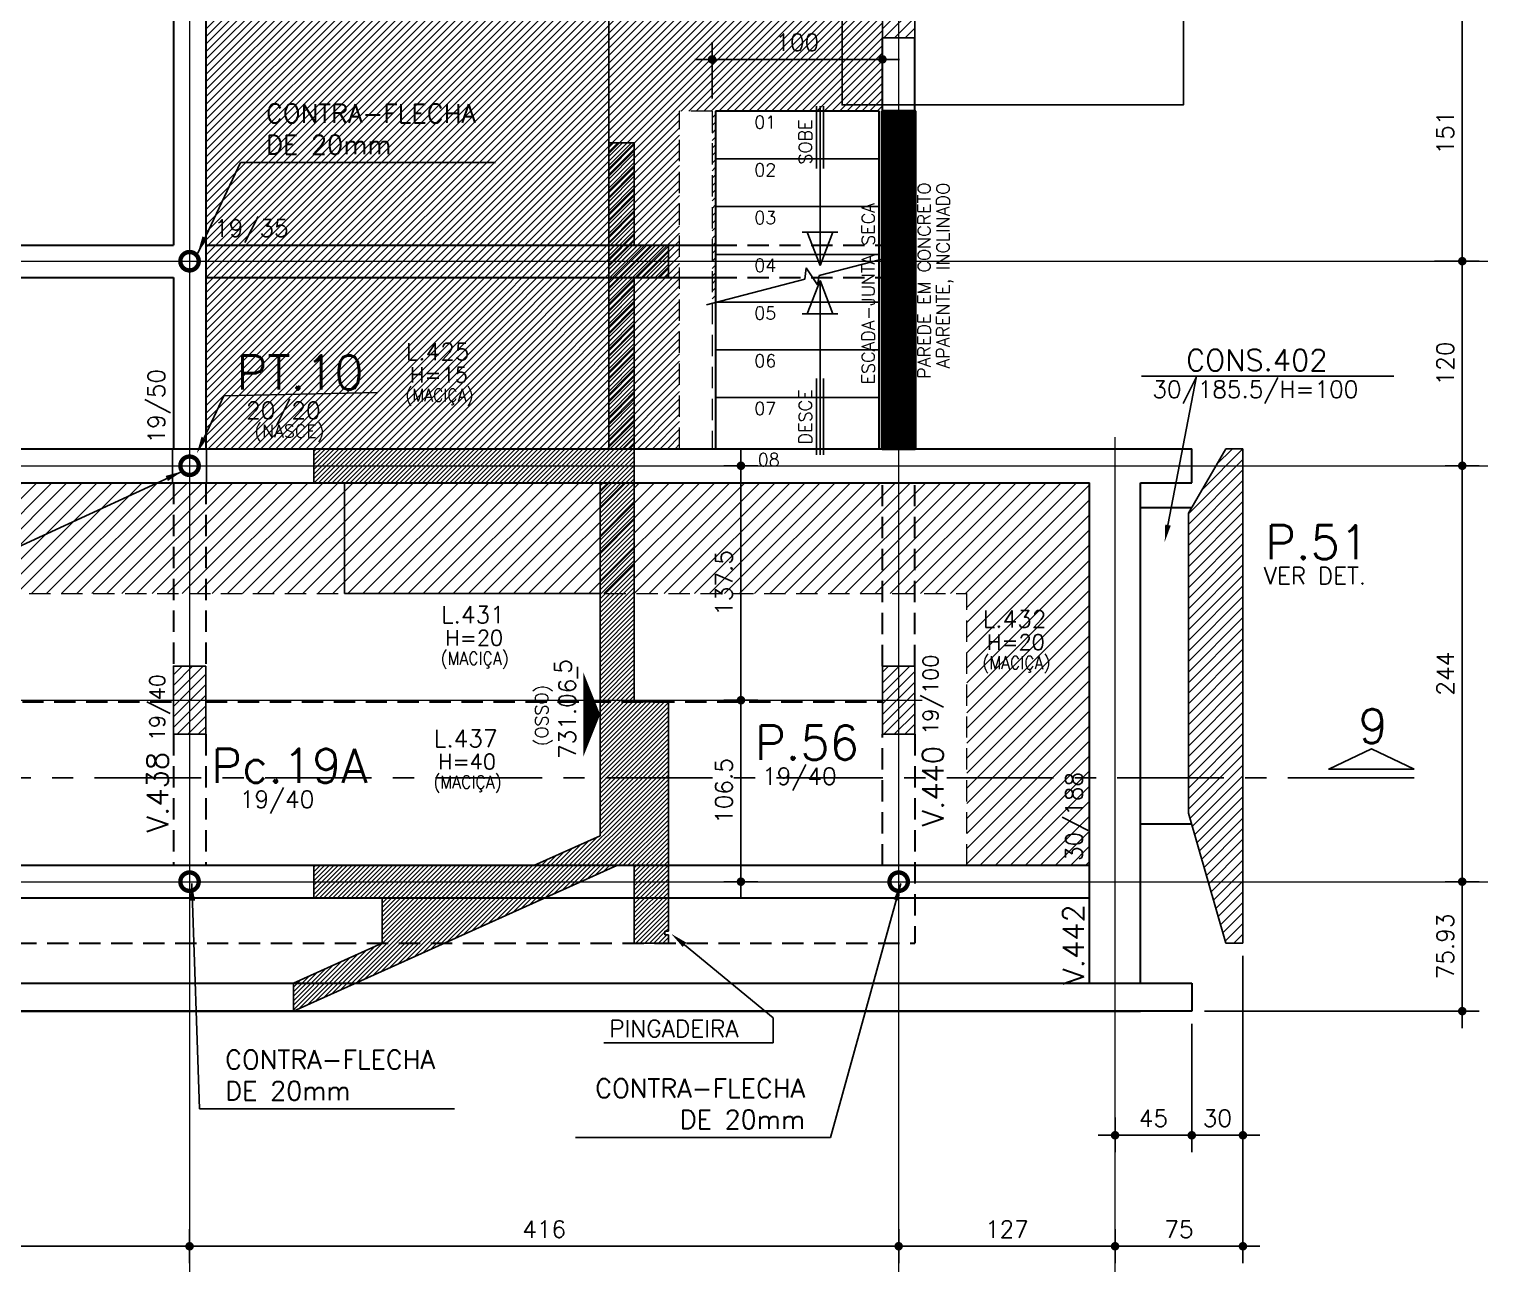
# Model space of a CAD drawing. Header units: inches. Extents: x 17515 to 34518, y -9122 to -4917.
# Drawn here: x 20501 to 21357, y -8263 to -7534 of the extents above; entities that cross this region are included whole.
import ezdxf
from ezdxf.enums import TextEntityAlignment as Align

# ---------------------------------------------------------------- set-up
doc = ezdxf.new("R2010")
doc.units = ezdxf.units.IN
doc.header["$LTSCALE"] = 50
doc.header["$MEASUREMENT"] = 0
doc.linetypes.add('CENTER', pattern=[2, 1.25, -0.25, 0.25, -0.25])
doc.linetypes.add('HIDDEN', pattern=[0.375, 0.25, -0.125])
for name, color, linetype in [('ALVENARIA', 10, 'HIDDEN'), ('CONTRA-FLECHA', 152, 'Continuous'), ('CORTE-FORMA', 1, 'Continuous'), ('COTA', 6, 'Continuous'), ('ESCADA', 8, 'Continuous'), ('FO-HACHURA_PILAR-MORRE', 252, 'Continuous'), ('FO-TEXTO-LAJES', 152, 'Continuous'), ('FO-TEXTO-VIGAS', 3, 'Continuous'), ('HACHUR LAJE', 141, 'Continuous'), ('NIVEL', 3, 'Continuous'), ('P-M', 7, 'Continuous'), ('P-N', 5, 'Continuous'), ('PAREDE', 191, 'Continuous'), ('TEXTO', 3, 'Continuous')]:
    doc.layers.add(name, color=color, linetype=linetype)
for name, color, linetype, lineweight in [('FO-Eixos', 150, 'Continuous', 5), ('FO-Textos dos pilares', 3, 'Continuous', 20), ('FO-Vigas', 2, 'Continuous', 30)]:
    doc.layers.add(name, color=color, linetype=linetype, lineweight=lineweight)
doc.styles.add('ROMANS', font='romans.shx')
doc.dimstyles.new('COTA_50', dxfattribs={"dimscale": 5, "dimtxt": 2, "dimasz": 1, "dimexe": 2, "dimexo": 1.5, "dimgap": 1, "dimtad": 1, "dimzin": 12, "dimdsep": 46, "dimtxsty": 'ROMANS', "dimblk1": 'COTA', "dimblk2": 'COTA', "dimsah": 1, "dimcen": -4, "dimdle": 1.5, "dimclrd": 6, "dimclre": 6, "dimclrt": 3, "dimadec": 0, "dimazin": 0, "dimtfac": 1, "dimtofl": 0, "dimtmove": 0, "dimatfit": 3, "dimldrblk": 'COTA', "dimfxl": 1, "dimtolj": 1, "dimtzin": 12, "dimarcsym": 0})
doc.dimstyles.new('NOTA', dxfattribs={"dimscale": 5, "dimtxt": 2, "dimasz": 2, "dimexe": 1.5, "dimexo": 2, "dimgap": 1, "dimtad": 1, "dimdec": 1, "dimzin": 12, "dimdsep": 46, "dimtxsty": 'ROMANS', "dimcen": 0.09, "dimclrd": 8, "dimclre": 8, "dimclrt": 3, "dimadec": 0, "dimazin": 0, "dimtfac": 1, "dimtdec": 1, "dimtofl": 0, "dimtmove": 0, "dimatfit": 3, "dimfxl": 1, "dimtolj": 1, "dimtzin": 12, "dimarcsym": 0})

# ---------------------------------------------------------------- blocks, each defined once
blk = doc.blocks.new('COTA')
at = {"layer": 'COTA'}
for p, q in [((0, -2), (0, 2)), ((2, 0), (-2, 0))]:
    blk.add_line(p, q, dxfattribs=at)
at = {"layer": 'COTA', "const_width": 0.5}
blk.add_lwpolyline([(-0.25, 0, 1), (0.25, 0, 1)], format="xyb", close=True, dxfattribs=at)
blk = doc.blocks.new('*D64')
at = {"layer": 'COTA', "color": 6, "lineweight": -2, "transparency": 16777216}
for p, q in [((20305.93, -8240.02), (20305.93, -8257.52)), ((20595.4, -8240.36), (20595.4, -8257.52)), ((20310.93, -8247.52), (20590.4, -8247.52))]:
    blk.add_line(p, q, dxfattribs=at)
at = {"layer": 'Defpoints', "color": 0, "transparency": 16777216}
for p in [(20305.93, -8232.52), (20595.4, -8232.86), (20595.4, -8247.52)]:
    blk.add_point(p, dxfattribs=at)
at = {"layer": 'COTA', "color": 6, "lineweight": -2, "transparency": 16777216, "xscale": 5, "yscale": 5, "zscale": 5, "rotation": 180}
blk.add_blockref('COTA', (20305.93, -8247.52), dxfattribs=at)
at = {"layer": 'COTA', "color": 6, "lineweight": -2, "transparency": 16777216, "xscale": 5, "yscale": 5, "zscale": 5}
blk.add_blockref('COTA', (20595.4, -8247.52), dxfattribs=at)
at = {"layer": 'COTA', "color": 3, "transparency": 16777216, "insert": (20450.67, -8237.52), "char_height": 10, "attachment_point": 5, "style": 'ROMANS'}
blk.add_mtext('\\A1;289', dxfattribs=at)
blk = doc.blocks.new('*D65')
at = {"layer": 'COTA', "color": 6, "lineweight": -2, "transparency": 16777216}
for p, q in [((20595.4, -8242.56), (20595.4, -8257.52)), ((20600.4, -8247.52), (21006.43, -8247.52)), ((21011.43, -8242.56), (21011.43, -8257.52))]:
    blk.add_line(p, q, dxfattribs=at)
at = {"layer": 'Defpoints', "color": 0, "transparency": 16777216}
for p in [(20595.4, -8235.06), (21011.43, -8235.06), (21011.43, -8247.52)]:
    blk.add_point(p, dxfattribs=at)
at = {"layer": 'COTA', "color": 6, "lineweight": -2, "transparency": 16777216, "xscale": 5, "yscale": 5, "zscale": 5, "rotation": 180}
blk.add_blockref('COTA', (20595.4, -8247.52), dxfattribs=at)
at = {"layer": 'COTA', "color": 6, "lineweight": -2, "transparency": 16777216, "xscale": 5, "yscale": 5, "zscale": 5}
blk.add_blockref('COTA', (21011.43, -8247.52), dxfattribs=at)
at = {"layer": 'COTA', "color": 3, "transparency": 16777216, "insert": (20803.42, -8237.52), "char_height": 10, "attachment_point": 5, "style": 'ROMANS'}
blk.add_mtext('\\A1;416', dxfattribs=at)
blk = doc.blocks.new('*D66')
at = {"layer": 'COTA', "color": 6, "lineweight": -2, "transparency": 16777216}
for p, q in [((21213.4, -8077.15), (21213.4, -8257.52)), ((21138.4, -8242.89), (21138.4, -8257.52)), ((21143.4, -8247.52), (21208.4, -8247.52))]:
    blk.add_line(p, q, dxfattribs=at)
at = {"layer": 'Defpoints', "color": 0, "transparency": 16777216}
for p in [(21213.4, -8069.65), (21138.4, -8235.39), (21213.4, -8247.52)]:
    blk.add_point(p, dxfattribs=at)
at = {"layer": 'COTA', "color": 6, "lineweight": -2, "transparency": 16777216, "xscale": 5, "yscale": 5, "zscale": 5, "rotation": 180}
blk.add_blockref('COTA', (21138.4, -8247.52), dxfattribs=at)
at = {"layer": 'COTA', "color": 6, "lineweight": -2, "transparency": 16777216, "xscale": 5, "yscale": 5, "zscale": 5}
blk.add_blockref('COTA', (21213.4, -8247.52), dxfattribs=at)
at = {"layer": 'COTA', "color": 3, "transparency": 16777216, "insert": (21175.9, -8237.52), "char_height": 10, "attachment_point": 5, "style": 'ROMANS'}
blk.add_mtext('\\A1;75', dxfattribs=at)
blk = doc.blocks.new('*D67')
at = {"layer": 'COTA', "color": 6, "lineweight": -2, "transparency": 16777216}
for p, q in [((21183.4, -8117.08), (21183.4, -8192.41)), ((21138.4, -8171.95), (21138.4, -8192.41)), ((21143.4, -8182.41), (21178.4, -8182.41))]:
    blk.add_line(p, q, dxfattribs=at)
at = {"layer": 'Defpoints', "color": 0, "transparency": 16777216}
for p in [(21183.4, -8109.58), (21138.4, -8164.45), (21183.4, -8182.41)]:
    blk.add_point(p, dxfattribs=at)
at = {"layer": 'COTA', "color": 6, "lineweight": -2, "transparency": 16777216, "xscale": 5, "yscale": 5, "zscale": 5, "rotation": 180}
blk.add_blockref('COTA', (21138.4, -8182.41), dxfattribs=at)
at = {"layer": 'COTA', "color": 6, "lineweight": -2, "transparency": 16777216, "xscale": 5, "yscale": 5, "zscale": 5}
blk.add_blockref('COTA', (21183.4, -8182.41), dxfattribs=at)
at = {"layer": 'COTA', "color": 3, "transparency": 16777216, "insert": (21160.9, -8172.41), "char_height": 10, "attachment_point": 5, "style": 'ROMANS'}
blk.add_mtext('\\A1;45', dxfattribs=at)
blk = doc.blocks.new('*D68')
at = {"layer": 'COTA', "color": 6, "lineweight": -2, "transparency": 16777216}
for p, q in [((21183.4, -8176.44), (21183.4, -8192.41)), ((21213.4, -8176.44), (21213.4, -8192.41)), ((21188.4, -8182.41), (21208.4, -8182.41))]:
    blk.add_line(p, q, dxfattribs=at)
at = {"layer": 'Defpoints', "color": 0, "transparency": 16777216}
for p in [(21183.4, -8168.94), (21213.4, -8168.94), (21213.4, -8182.41)]:
    blk.add_point(p, dxfattribs=at)
at = {"layer": 'COTA', "color": 6, "lineweight": -2, "transparency": 16777216, "xscale": 5, "yscale": 5, "zscale": 5, "rotation": 180}
blk.add_blockref('COTA', (21183.4, -8182.41), dxfattribs=at)
at = {"layer": 'COTA', "color": 6, "lineweight": -2, "transparency": 16777216, "xscale": 5, "yscale": 5, "zscale": 5}
blk.add_blockref('COTA', (21213.4, -8182.41), dxfattribs=at)
at = {"layer": 'COTA', "color": 3, "transparency": 16777216, "insert": (21198.4, -8172.41), "char_height": 10, "attachment_point": 5, "style": 'ROMANS'}
blk.add_mtext('\\A1;30', dxfattribs=at)
blk = doc.blocks.new('*D105')
at = {"layer": 'COTA', "color": 6, "lineweight": -2, "transparency": 16777216}
for p, q in [((21342.08, -7794.65), (21342.08, -8028.65)), ((21344.42, -7789.65), (21352.08, -7789.65)), ((21344.42, -8033.65), (21352.08, -8033.65))]:
    blk.add_line(p, q, dxfattribs=at)
at = {"layer": 'Defpoints', "color": 0, "transparency": 16777216}
for p in [(21336.92, -7789.65), (21336.92, -8033.65), (21342.08, -8033.65)]:
    blk.add_point(p, dxfattribs=at)
at = {"layer": 'COTA', "color": 6, "lineweight": -2, "transparency": 16777216, "xscale": 5, "yscale": 5, "zscale": 5}
for p, rotation in [((21342.08, -7789.65), 90), ((21342.08, -8033.65), 270)]:
    blk.add_blockref('COTA', p, dxfattribs=dict(at, rotation=rotation))
at = {"layer": 'COTA', "color": 3, "transparency": 16777216, "insert": (21332.08, -7911.65), "char_height": 10, "attachment_point": 5, "rotation": 90, "style": 'ROMANS'}
blk.add_mtext('\\A1;244', dxfattribs=at)
blk = doc.blocks.new('*D106')
at = {"layer": 'COTA', "color": 6, "lineweight": -2, "transparency": 16777216}
for p, q in [((21336.77, -8033.65), (21352.08, -8033.65)), ((21342.08, -8038.65), (21342.08, -8104.58)), ((21190.9, -8109.58), (21352.08, -8109.58))]:
    blk.add_line(p, q, dxfattribs=at)
at = {"layer": 'Defpoints', "color": 0, "transparency": 16777216}
for p in [(21329.27, -8033.65), (21183.4, -8109.58), (21342.08, -8109.58)]:
    blk.add_point(p, dxfattribs=at)
at = {"layer": 'COTA', "color": 6, "lineweight": -2, "transparency": 16777216, "xscale": 5, "yscale": 5, "zscale": 5}
for p, rotation in [((21342.08, -8033.65), 90), ((21342.08, -8109.58), 270)]:
    blk.add_blockref('COTA', p, dxfattribs=dict(at, rotation=rotation))
at = {"layer": 'COTA', "color": 3, "transparency": 16777216, "insert": (21332.08, -8071.62), "char_height": 10, "attachment_point": 5, "rotation": 90, "style": 'ROMANS'}
blk.add_mtext('\\A1;75.93', dxfattribs=at)
blk = doc.blocks.new('*D107')
at = {"layer": 'COTA', "color": 6, "lineweight": -2, "transparency": 16777216}
for p, q in [((21339.58, -7669.65), (21352.08, -7669.65)), ((21342.08, -7784.65), (21342.08, -7674.65)), ((21336.13, -7789.65), (21352.08, -7789.65))]:
    blk.add_line(p, q, dxfattribs=at)
at = {"layer": 'Defpoints', "color": 0, "transparency": 16777216}
for p in [(21332.08, -7669.65), (21342.08, -7669.65), (21328.63, -7789.65)]:
    blk.add_point(p, dxfattribs=at)
at = {"layer": 'COTA', "color": 6, "lineweight": -2, "transparency": 16777216, "xscale": 5, "yscale": 5, "zscale": 5}
for p, rotation in [((21342.08, -7669.65), 90), ((21342.08, -7789.65), 270)]:
    blk.add_blockref('COTA', p, dxfattribs=dict(at, rotation=rotation))
at = {"layer": 'COTA', "color": 3, "transparency": 16777216, "insert": (21332.08, -7729.65), "char_height": 10, "attachment_point": 5, "rotation": 90, "style": 'ROMANS'}
blk.add_mtext('\\A1;120', dxfattribs=at)
blk = doc.blocks.new('*D108')
at = {"layer": 'COTA', "color": 6, "lineweight": -2, "transparency": 16777216}
for p, q in [((21325.71, -7518.69), (21352.08, -7518.69)), ((21342.08, -7664.65), (21342.08, -7523.69)), ((21325.71, -7669.65), (21352.08, -7669.65))]:
    blk.add_line(p, q, dxfattribs=at)
at = {"layer": 'Defpoints', "color": 0, "transparency": 16777216}
for p in [(21318.21, -7518.69), (21342.08, -7518.69), (21318.21, -7669.65)]:
    blk.add_point(p, dxfattribs=at)
at = {"layer": 'COTA', "color": 6, "lineweight": -2, "transparency": 16777216, "xscale": 5, "yscale": 5, "zscale": 5}
for p, rotation in [((21342.08, -7518.69), 90), ((21342.08, -7669.65), 270)]:
    blk.add_blockref('COTA', p, dxfattribs=dict(at, rotation=rotation))
at = {"layer": 'COTA', "color": 3, "transparency": 16777216, "insert": (21332.08, -7594.17), "char_height": 10, "attachment_point": 5, "rotation": 90, "style": 'ROMANS'}
blk.add_mtext('\\A1;151', dxfattribs=at)
blk = doc.blocks.new('*D127')
at = {"layer": 'COTA', "color": 6, "lineweight": -2, "transparency": 16777216}
for p, q in [((20918.9, -7932.19), (20918.9, -8028.65)), ((20923.84, -7927.19), (20928.9, -7927.19)), ((20923.84, -8033.65), (20928.9, -8033.65))]:
    blk.add_line(p, q, dxfattribs=at)
at = {"layer": 'Defpoints', "color": 0, "transparency": 16777216}
for p in [(20916.34, -7927.19), (20916.34, -8033.65), (20918.9, -8033.65)]:
    blk.add_point(p, dxfattribs=at)
at = {"layer": 'COTA', "color": 6, "lineweight": -2, "transparency": 16777216, "xscale": 5, "yscale": 5, "zscale": 5}
for p, rotation in [((20918.9, -7927.19), 90), ((20918.9, -8033.65), 270)]:
    blk.add_blockref('COTA', p, dxfattribs=dict(at, rotation=rotation))
at = {"layer": 'COTA', "color": 3, "transparency": 16777216, "insert": (20908.9, -7980.42), "char_height": 10, "attachment_point": 5, "rotation": 90, "style": 'ROMANS'}
blk.add_mtext('\\A1;106.5', dxfattribs=at)
blk = doc.blocks.new('*D128')
at = {"layer": 'COTA', "color": 6, "lineweight": -2, "transparency": 16777216}
for p, q in [((20918.42, -7789.65), (20908.9, -7789.65)), ((20918.9, -7922.19), (20918.9, -7794.65)), ((20918.42, -7927.19), (20908.9, -7927.19))]:
    blk.add_line(p, q, dxfattribs=at)
at = {"layer": 'Defpoints', "color": 0, "transparency": 16777216}
for p in [(20918.9, -7789.65), (20925.92, -7789.65), (20925.92, -7927.19)]:
    blk.add_point(p, dxfattribs=at)
at = {"layer": 'COTA', "color": 6, "lineweight": -2, "transparency": 16777216, "xscale": 5, "yscale": 5, "zscale": 5}
for p, rotation in [((20918.9, -7789.65), 90), ((20918.9, -7927.19), 270)]:
    blk.add_blockref('COTA', p, dxfattribs=dict(at, rotation=rotation))
at = {"layer": 'COTA', "color": 3, "transparency": 16777216, "insert": (20908.9, -7858.42), "char_height": 10, "attachment_point": 5, "rotation": 90, "style": 'ROMANS'}
blk.add_mtext('\\A1;137.5', dxfattribs=at)
blk = doc.blocks.new('*D232')
at = {"layer": 'COTA', "color": 6, "lineweight": -2, "transparency": 16777216}
for p, q in [((21011.43, -8237.95), (21011.43, -8257.52)), ((21138.4, -8237.95), (21138.4, -8257.52)), ((21016.43, -8247.52), (21133.4, -8247.52))]:
    blk.add_line(p, q, dxfattribs=at)
at = {"layer": 'Defpoints', "color": 0, "transparency": 16777216}
for p in [(21011.43, -8230.45), (21138.4, -8230.45), (21138.4, -8247.52)]:
    blk.add_point(p, dxfattribs=at)
at = {"layer": 'COTA', "color": 6, "lineweight": -2, "transparency": 16777216, "xscale": 5, "yscale": 5, "zscale": 5, "rotation": 180}
blk.add_blockref('COTA', (21011.43, -8247.52), dxfattribs=at)
at = {"layer": 'COTA', "color": 6, "lineweight": -2, "transparency": 16777216, "xscale": 5, "yscale": 5, "zscale": 5}
blk.add_blockref('COTA', (21138.4, -8247.52), dxfattribs=at)
at = {"layer": 'COTA', "color": 3, "transparency": 16777216, "insert": (21074.92, -8237.52), "char_height": 10, "attachment_point": 5, "style": 'ROMANS'}
blk.add_mtext('\\A1;127', dxfattribs=at)
blk = doc.blocks.new('*D249')
at = {"layer": 'COTA', "color": 6, "lineweight": -2, "transparency": 16777216}
for p, q in [((20901.93, -7574.15), (20901.93, -7541.24)), ((21001.93, -7552.26), (21001.93, -7541.24)), ((20996.93, -7551.24), (20906.93, -7551.24))]:
    blk.add_line(p, q, dxfattribs=at)
at = {"layer": 'Defpoints', "color": 0, "transparency": 16777216}
for p in [(20901.93, -7551.24), (21001.93, -7559.76), (20901.93, -7581.65)]:
    blk.add_point(p, dxfattribs=at)
at = {"layer": 'COTA', "color": 6, "lineweight": -2, "transparency": 16777216, "xscale": 5, "yscale": 5, "zscale": 5, "rotation": 180}
blk.add_blockref('COTA', (20901.93, -7551.24), dxfattribs=at)
at = {"layer": 'COTA', "color": 6, "lineweight": -2, "transparency": 16777216, "xscale": 5, "yscale": 5, "zscale": 5}
blk.add_blockref('COTA', (21001.93, -7551.24), dxfattribs=at)
at = {"layer": 'COTA', "color": 3, "transparency": 16777216, "insert": (20951.93, -7541.24), "char_height": 10, "attachment_point": 5, "style": 'ROMANS'}
blk.add_mtext('\\A1;100', dxfattribs=at)

msp = doc.modelspace()

# ---------------------------------------------------------------- hatches: boundary and pattern name
at = {"layer": 'CORTE-FORMA'}
h = msp.add_hatch(dxfattribs=at)
h.set_pattern_fill('ANSI31', color=70, scale=15)
h.paths.add_polyline_path([(20876.33, -7679.15), (20876.33, -7660.15), (20856.33, -7660.15), (20856.33, -7600.15), (20841.33, -7600.15), (20841.33, -7779.65), (20668.33, -7779.65), (20668.33, -7799.65), (20836.33, -7799.65), (20836.33, -8006.65), (20797.441, -8024.15), (20668.33, -8024.15), (20668.33, -8043.15), (20708.33, -8043.15), (20708.33, -8069.733), (20656.33, -8093.133), (20656.33, -8109.582), (20846.178, -8024.15), (20856.33, -8024.15), (20856.33, -8069.651), (20876.33, -8069.651), (20876.33, -8064.733), (20874.33, -8064.733), (20874.33, -8062.733), (20876.33, -8062.733), (20876.33, -7928.15), (20856.33, -7928.15), (20856.33, -7679.15)])
h = msp.add_hatch(dxfattribs=at)
h.set_pattern_fill('ANSI31', color=40, scale=50)
h.set_pattern_definition([(45, (0, 1640.526), (-4.4194174, 4.4194174), [])])
h.paths.add_polyline_path([(21123.399, -7799.65), (18551.433, -7799.65), (18551.433, -7864.65), (21051.349, -7864.65), (21051.349, -8024.15), (21123.399, -8024.15)])
at = {"layer": 'FO-HACHURA_PILAR-MORRE'}
h = msp.add_hatch(dxfattribs=at)
h.set_pattern_fill('ANSI31', color=256, scale=35)
h.paths.add_polyline_path([(21020.933, -7498.685), (21011.433, -7498.685), (21001.933, -7498.685), (21001.933, -7518.685), (21001.933, -7538.685), (21011.433, -7538.685), (21020.933, -7538.685), (21020.933, -7518.685)])
h = msp.add_hatch(dxfattribs=at)
h.set_pattern_fill('ANSI31', color=256, scale=35)
h.paths.add_polyline_path([(21213.399, -8069.65), (21203.399, -8069.65), (21181.399, -7993.465), (21181.399, -7817.54), (21203.399, -7779.65), (21213.399, -7779.65)])
h = msp.add_hatch(dxfattribs=at)
h.set_pattern_fill('ANSI31', color=256, scale=35)
h.paths.add_polyline_path([(20604.899, -7907.187), (20595.399, -7907.187), (20585.899, -7907.187), (20585.899, -7927.187), (20585.899, -7947.187), (20595.399, -7947.187), (20604.899, -7947.187), (20604.899, -7927.187)])
h = msp.add_hatch(dxfattribs=at)
h.set_pattern_fill('ANSI31', color=256, scale=35)
h.paths.add_polyline_path([(21020.933, -7907.187), (21011.433, -7907.187), (21001.933, -7907.187), (21001.933, -7927.187), (21001.933, -7947.187), (21011.433, -7947.187), (21020.933, -7947.187), (21020.933, -7927.187)])
at = {"layer": 'HACHUR LAJE'}
h = msp.add_hatch(dxfattribs=at)
h.set_pattern_fill('ANSI31', color=21, scale=25)
h.paths.add_polyline_path([(21001.933, -7336.65), (20997.933, -7336.65), (20997.933, -7336.65), (20967.933, -7336.65), (20604.899, -7336.65), (20604.899, -7779.65), (20882.932, -7779.65), (20882.932, -7581.65), (20901.932, -7581.65), (20901.932, -7694.399), (20903.932, -7693.878), (20903.932, -7581.65), (21001.933, -7581.65)])
at = {"layer": 'PAREDE', "linetype": 'Continuous', "lineweight": 50}
h = msp.add_hatch(dxfattribs=at)
h.set_pattern_fill('ANSI31', color=256, scale=15)
h.paths.add_polyline_path([(21001.933, -7581.65), (21020.933, -7581.65), (21020.933, -7779.65), (21001.933, -7779.65)])

# ---------------------------------------------------------------- linework, layer by layer
msp.add_lwpolyline([(20978.281, -7424.18), (21178.455, -7424.18), (21178.455, -7577.941), (20978.281, -7577.941)], close=True)
at = {"layer": 'ALVENARIA', "lineweight": 5}
for p, q in [((20882.932, -7779.65), (20882.932, -7581.65)), ((20901.932, -7581.65), (20882.932, -7581.65)), ((20901.932, -7581.65), (20901.932, -7779.65)), ((18551.349, -7864.65), (21051.349, -7864.65)), ((21051.349, -8024.15), (21051.349, -7864.65))]:
    msp.add_line(p, q, dxfattribs=at)
at = {"layer": 'CONTRA-FLECHA', "linetype": 'Continuous', "const_width": 2.56}
for points in [[(20591.58, -7673.469, 1), (20599.217, -7665.832, 1)], [(20591.58, -7793.469, 1), (20599.217, -7785.832, 1)], [(20591.58, -8037.469, 1), (20599.217, -8029.832, 1)], [(21007.614, -8037.469, 1), (21015.251, -8029.832, 1)]]:
    msp.add_lwpolyline(points, format="xyb", close=True, dxfattribs=at)
at = {"layer": 'CORTE-FORMA', "color": 8}
msp.add_line((20841.33, -7396.65), (20841.33, -7600.15), dxfattribs=at)
at = {"layer": 'CORTE-FORMA', "color": 70}
msp.add_line((20841.33, -7600.15), (20856.33, -7600.15), dxfattribs=at)
at = {"layer": 'CORTE-FORMA'}
for p, q in [((20841.33, -7600.15), (20841.33, -7779.65)), ((20856.33, -7600.15), (20856.33, -7660.15)), ((20856.33, -7660.15), (20876.33, -7660.15)), ((20876.33, -7660.15), (20876.33, -7679.15)), ((20876.33, -7679.15), (20856.33, -7679.15)), ((20856.33, -7679.15), (20856.33, -7779.65)), ((20668.33, -7779.65), (20668.33, -7799.65)), ((20668.33, -7779.65), (20841.33, -7779.65)), ((20856.33, -7779.65), (20856.33, -7928.15)), ((20668.33, -7799.65), (20836.33, -7799.65)), ((20836.33, -7799.65), (20836.33, -8006.65)), ((20856.33, -7928.15), (20876.33, -7928.15)), ((20856.33, -7928.15), (20876.33, -7928.15)), ((20876.33, -7928.15), (20876.33, -8062.733)), ((20797.441, -8024.15), (20836.33, -8006.65)), ((20656.33, -8109.582), (20846.178, -8024.15)), ((20668.33, -8043.15), (20668.33, -8024.15)), ((20668.33, -8024.15), (20797.441, -8024.15)), ((20846.178, -8024.15), (20856.33, -8024.15)), ((20856.33, -8024.15), (20856.33, -8069.651)), ((20708.33, -8043.15), (20668.33, -8043.15)), ((20708.33, -8043.15), (20708.33, -8069.733)), ((20656.33, -8093.133), (20708.33, -8069.733)), ((20856.33, -8069.651), (20876.33, -8069.651)), ((20876.33, -8062.733), (20874.33, -8062.733)), ((20874.33, -8062.733), (20874.33, -8064.733)), ((20876.33, -8064.733), (20874.33, -8064.733)), ((20876.33, -8064.733), (20876.33, -8069.651)), ((20656.33, -8093.133), (20656.33, -8109.582))]:
    msp.add_line(p, q, dxfattribs=at)
at = {"layer": 'CORTE-FORMA', "color": 4}
for p, q in [((20686.33, -7799.65), (20686.33, -7864.65)), ((20686.33, -7864.65), (20836.33, -7864.65))]:
    msp.add_line(p, q, dxfattribs=at)
at = {"layer": 'COTA', "color": 8}
for p, q in [((21301.859, -7737.15), (21153.982, -7737.15)), ((21169.433, -7824.439), (21186.232, -7737.15)), ((20603.919, -7773.345), (20615.53, -7748.538)), ((20615.53, -7748.538), (20705.81, -7746.706))]:
    msp.add_line(p, q, dxfattribs=at)
for points in [[(20602.409, -7772.638), (20599.68, -7782.402), (20605.428, -7774.051)], [(21171.069, -7824.754), (21167.543, -7834.259), (21167.796, -7824.124)]]:
    msp.add_solid(points, dxfattribs=at)
at = {"layer": 'ESCADA'}
for p, q in [((20999.933, -7609.65), (20903.932, -7609.65)), ((20999.933, -7637.65), (20903.932, -7637.65)), ((20999.933, -7665.65), (20903.932, -7665.65)), ((20964.756, -7678.034), (21005.422, -7667.441)), ((20956.383, -7680.215), (20957.176, -7673.441)), ((20957.176, -7673.441), (20963.81, -7683.449)), ((20898.665, -7695.25), (20956.383, -7680.215)), ((20963.81, -7683.449), (20964.756, -7678.034)), ((20999.933, -7693.65), (20903.932, -7693.65)), ((20999.933, -7721.65), (20903.932, -7721.65)), ((20999.933, -7749.65), (20903.932, -7749.65))]:
    msp.add_line(p, q, dxfattribs=at)
at = {"layer": 'FO-Eixos'}
for p, q in [((20595.399, -7239.023), (20595.399, -8262.516)), ((21011.433, -8262.516), (21011.433, -7239.023)), ((20051.992, -7669.65), (21357.083, -7669.65)), ((21138.399, -8262.516), (21138.399, -7772.796)), ((18061.565, -7789.65), (21357.083, -7789.65)), ((19143.955, -7927.187), (21025.159, -7927.187)), ((18061.565, -8033.65), (21357.083, -8033.65))]:
    msp.add_line(p, q, dxfattribs=at)
at = {"layer": 'FO-Vigas'}
for p, q in [((20604.899, -7317.65), (20604.899, -7779.65)), ((20585.899, -7336.65), (20585.899, -7660.15)), ((21001.933, -7779.65), (21001.933, -7538.685)), ((21020.933, -7779.65), (21020.933, -7538.685)), ((20999.933, -7581.65), (20903.932, -7581.65)), ((20903.932, -7581.65), (20903.932, -7779.65)), ((20999.933, -7779.65), (20999.933, -7581.65)), ((20234.833, -7660.15), (20585.899, -7660.15)), ((20604.899, -7660.15), (20903.932, -7660.15)), ((20234.833, -7679.15), (20585.899, -7679.15)), ((20585.899, -7679.15), (20585.899, -7779.65)), ((20604.899, -7679.15), (20903.932, -7679.15)), ((19021.932, -7779.65), (21183.399, -7779.65)), ((21183.399, -7799.65), (21183.399, -7779.65)), ((18302.075, -7799.65), (21123.399, -7799.65)), ((21123.399, -8093.133), (21123.399, -7799.65)), ((21153.399, -8093.133), (21153.399, -7799.65)), ((21153.399, -7799.65), (21183.399, -7799.65)), ((21153.399, -7814.095), (21183.399, -7814.095)), ((21153.399, -7999.65), (21183.383, -7999.65)), ((21123.399, -8024.15), (18302.075, -8024.15)), ((18302.075, -8043.15), (21123.399, -8043.15)), ((18242.075, -8093.133), (21183.399, -8093.133)), ((21183.399, -8093.133), (21183.399, -8109.582)), ((18242.075, -8109.582), (21153.399, -8109.582)), ((21183.399, -8109.582), (18272.814, -8109.582))]:
    msp.add_line(p, q, dxfattribs=at)
at = {"layer": 'FO-Vigas', "linetype": 'HIDDEN'}
for p, q in [((20903.932, -7660.15), (21001.933, -7660.15)), ((20903.932, -7679.15), (21001.933, -7679.15)), ((20585.899, -7799.65), (20585.899, -7907.187)), ((20604.899, -7799.65), (20604.899, -7907.187)), ((21001.933, -7907.187), (21001.933, -7799.65)), ((21020.933, -7907.187), (21020.933, -7799.65)), ((20234.799, -7928.15), (20585.989, -7928.15)), ((20604.989, -7928.15), (21001.899, -7928.15)), ((20585.899, -7947.187), (20585.899, -8024.15)), ((20604.899, -7947.187), (20604.899, -8024.15)), ((21001.933, -8024.15), (21001.933, -7947.187)), ((21020.933, -7947.15), (21020.933, -8069.651)), ((18861.899, -8069.651), (21020.933, -8069.651))]:
    msp.add_line(p, q, dxfattribs=at)
at = {"layer": 'NIVEL', "color": 1}
msp.add_lwpolyline([(20836.33, -7935.576, 0, 50, 0), (20826.33, -7935.576, 50, 50, 0)], format="xyseb", dxfattribs=at)
at = {"layer": 'P-M'}
for p, q in [((21181.399, -7817.54), (21203.399, -7779.65)), ((21203.399, -7779.65), (21213.399, -7779.65)), ((21213.399, -7779.65), (21213.399, -8069.65)), ((21181.399, -7993.465), (21181.399, -7817.54)), ((21203.399, -8069.65), (21181.399, -7993.465)), ((21213.399, -8069.65), (21203.399, -8069.65))]:
    msp.add_line(p, q, dxfattribs=at)
for points in [[(21020.933, -7498.685), (21011.433, -7498.685), (21001.933, -7498.685), (21001.933, -7518.685), (21001.933, -7538.685), (21011.433, -7538.685), (21020.933, -7538.685), (21020.933, -7518.685), (21020.933, -7498.685)], [(20604.899, -7907.187), (20595.399, -7907.187), (20585.899, -7907.187), (20585.899, -7927.187), (20585.899, -7947.187), (20595.399, -7947.187), (20604.899, -7947.187), (20604.899, -7927.187), (20604.899, -7907.187)], [(21020.933, -7907.187), (21011.433, -7907.187), (21001.933, -7907.187), (21001.933, -7927.187), (21001.933, -7947.187), (21011.433, -7947.187), (21020.933, -7947.187), (21020.933, -7927.187), (21020.933, -7907.187)]]:
    msp.add_lwpolyline(points, close=True, dxfattribs=at)
at = {"layer": 'P-N'}
msp.add_lwpolyline([(20605.432, -7799.65), (20605.432, -7779.65), (20585.432, -7779.65), (20585.432, -7799.65)], close=True, dxfattribs=at)
at = {"layer": 'PAREDE', "linetype": 'Continuous', "lineweight": 50}
msp.add_lwpolyline([(21001.933, -7581.65), (21020.933, -7581.65), (21020.933, -7779.65), (21001.933, -7779.65)], close=True, dxfattribs=at)
at = {"layer": 'TEXTO', "color": 8}
for p, q in [((20963.288, -7578.699), (20963.288, -7615.17)), ((20965.288, -7578.699), (20965.288, -7672.141)), ((20967.288, -7578.699), (20967.288, -7615.17)), ((20975.788, -7652.627), (20954.788, -7652.627)), ((20965.288, -7672.141), (20957.788, -7652.627)), ((20972.788, -7652.627), (20965.288, -7672.141)), ((20965.288, -7680.936), (20957.788, -7700.45)), ((20965.288, -7680.936), (20965.288, -7783.196)), ((20972.788, -7700.45), (20965.288, -7680.936)), ((20975.788, -7700.45), (20954.788, -7700.45)), ((20963.288, -7783.196), (20963.288, -7738.515)), ((20967.288, -7783.196), (20967.288, -7738.515)), ((20885.799, -8070.658), (20937.731, -8113.466)), ((20937.731, -8128.139), (20937.731, -8113.466)), ((20838.392, -8128.139), (20937.731, -8128.139))]:
    msp.add_line(p, q, dxfattribs=at)
at = {"layer": 'TEXTO', "color": 8, "linetype": 'CENTER'}
msp.add_line((18139.707, -7972.633), (21263.787, -7972.633), dxfattribs=at)
at = {"layer": 'TEXTO', "color": 3}
msp.add_line((21263.787, -7972.633), (21313.787, -7972.633), dxfattribs=at)
msp.add_lwpolyline([(21313.787, -7967.633), (21263.787, -7967.633), (21288.787, -7955.633), (21313.787, -7967.633)], dxfattribs=at)
at = {"layer": 'TEXTO', "color": 8}
msp.add_solid([(20884.739, -8071.944), (20886.859, -8069.372), (20878.083, -8064.297)], dxfattribs=at)

# ---------------------------------------------------------------- texts
at = {"layer": 'CONTRA-FLECHA', "char_height": 11, "style": 'ROMANS'}
for insert, attachment_point in [((20640.248, -7592.138), 4), ((20616.279, -8147.145), 4), ((20956.449, -8163.97), 6)]:
    msp.add_mtext('{\\Fromans.shx;CONTRA-FLECHA\\PDE 20mm}', dxfattribs=dict(at, insert=insert, attachment_point=attachment_point))
at = {"layer": 'FO-TEXTO-LAJES', "style": 'ROMANS'}
for s, p in [('L.425', (20722.322, -7727.675)), ('L.431', (20743.023, -7882.05)), ('L.432', (21060.809, -7884.583)), ('L.437', (20738.802, -7954.655))]:
    msp.add_text(s, height=10, dxfattribs=at).set_placement(p)
at = {"layer": 'FO-TEXTO-LAJES', "color": 3, "style": 'ROMANS'}
for s, p in [('H=15', (20724.749, -7740.756)), ('H=20', (20745.45, -7895.131)), ('H=20', (21063.236, -7897.665)), ('H=40', (20741.229, -7967.736))]:
    msp.add_text(s, height=9, dxfattribs=at).set_placement(p)
at = {"layer": 'FO-TEXTO-LAJES', "color": 4, "style": 'ROMANS', "width": 0.9}
for p in [(20722.004, -7751.974), (20742.705, -7906.349), (21060.49, -7908.882), (20738.483, -7978.954)]:
    msp.add_text('(MACIÇA)', height=7.5, dxfattribs=at).set_placement(p)
at = {"layer": 'FO-TEXTO-VIGAS', "style": 'ROMANS'}
for s, height, p in [('PAREDE EM CONCRETO', 7.5, (21030.143, -7738.585)), ('APARENTE, INCLINADO', 7.5, (21041.214, -7732.602)), ('19/50', 10, (20580.974, -7776.584)), ('19/100', 9, (21034.686, -7947.505)), ('19/40', 9, (20580.974, -7951.228)), ('30/188', 10, (21119.328, -8021.548))]:
    msp.add_text(s, height=height, rotation=90, dxfattribs=at).set_placement(p)
for s, p in [('19/35', (20609.844, -7655.263)), ('30/185.5/H=100', (21160.265, -7749.822))]:
    msp.add_text(s, height=10, dxfattribs=at).set_placement(p)
at = {"layer": 'FO-TEXTO-VIGAS', "color": 1, "style": 'ROMANS'}
msp.add_text('CONS.402', height=12.5, dxfattribs=at).set_placement((21180.026, -7733.911))
for s, p in [('V.440', (21037.796, -8001.156)), ('V.438', (20582.806, -8004.647)), ('V.442', (21120.148, -8094.031))]:
    msp.add_text(s, height=12.5, rotation=90, dxfattribs=at).set_placement(p)
at = {"layer": 'FO-Textos dos pilares', "color": 1, "style": 'ROMANS'}
for s, p in [('PT.10', (20622.999, -7744.914)), ('P.51', (21226.482, -7844.512)), ('P.56', (20927.21, -7962.117)), ('Pc.19A', (20608.164, -7975.647))]:
    msp.add_text(s, height=20, dxfattribs=at).set_placement(p)
at = {"layer": 'FO-Textos dos pilares', "color": 3, "style": 'ROMANS'}
for s, p in [('20/20', (20628.563, -7762.212)), ('VER DET.', (21225.638, -7859.204)), ('19/40', (20931.328, -7976.809)), ('19/40', (20624.885, -7990.339))]:
    msp.add_text(s, height=10, dxfattribs=at).set_placement(p)
at = {"layer": 'FO-Textos dos pilares', "color": 4, "style": 'ROMANS'}
msp.add_text('(NASCE)', height=7.5, dxfattribs=at).set_placement((20633.348, -7773.072))
at = {"layer": 'NIVEL', "color": 3, "style": 'ROMANS'}
for s, p in [('5', (20819.514, -7907.35)), ('731.06_', (20821.977, -7934.688))]:
    msp.add_text(s, height=10, rotation=90, dxfattribs=at).set_placement(p, align=Align.CENTER)
at = {"layer": 'NIVEL', "color": 4, "style": 'ROMANS'}
msp.add_text('(OSSO)', height=7.5, rotation=90, dxfattribs=at).set_placement((20805.765, -7936.124), align=Align.CENTER)
at = {"layer": 'TEXTO', "color": 4, "style": 'ROMANS'}
for s, p in [('01', (20926.756, -7591.837)), ('02', (20926.756, -7619.837)), ('03', (20926.756, -7647.837)), ('04', (20926.756, -7675.837)), ('05', (20926.756, -7703.837)), ('06', (20926.756, -7731.837)), ('07', (20926.756, -7759.837)), ('08', (20928.756, -7789.838))]:
    msp.add_text(s, height=7.5, dxfattribs=at).set_placement(p)
for s, p in [('SOBE', (20960.413, -7612.886)), ('ESCADA-JUNTA SECA', (20997.337, -7741.859)), ('DESCE', (20960.413, -7777.016))]:
    msp.add_text(s, height=7.5, rotation=90, dxfattribs=at).set_placement(p)
at = {"layer": 'TEXTO', "color": 1, "style": 'ROMANS'}
msp.add_text('9', height=20, dxfattribs=at).set_placement((21281.171, -7952.361))
at = {"layer": 'TEXTO', "style": 'ROMANS'}
msp.add_text('PINGADEIRA', height=10, dxfattribs=at).set_placement((20841.612, -8124.812))

# ---------------------------------------------------------------- dimensions: what is measured, and where the dimension line sits
at = {"layer": 'COTA'}
for base, p1, p2, override, picture, middle in [((21342.083, -7518.685), (21318.214, -7669.65), (21318.214, -7518.685), {"dimdec": 0}, '*D108', (21332.083, -7594.168)), ((20918.896, -7789.65), (20925.917, -7927.187), (20925.917, -7789.65), {"dimdec": 1}, '*D128', (20908.896, -7858.419)), ((20918.896, -8033.65), (20916.337, -7927.187), (20916.337, -8033.65), {"dimdec": 1}, '*D127', (20908.896, -7980.419))]:
    dim = msp.add_linear_dim(base=base, p1=p1, p2=p2, angle=90, dimstyle='COTA_50', override=override, dxfattribs=at)
    dim.commit()
    dim.dimension.update_dxf_attribs({"geometry": picture, "text_midpoint": middle})
for base, p1, p2, picture, middle in [((20901.932, -7551.235), (21001.933, -7559.763), (20901.932, -7581.65), '*D249', (20951.932, -7541.235)), ((21213.399, -8247.516), (21138.399, -8235.388), (21213.399, -8069.65), '*D66', (21175.899, -8237.516)), ((21183.399, -8182.406), (21138.399, -8164.447), (21183.399, -8109.582), '*D67', (21160.899, -8172.406)), ((21213.399, -8182.406), (21183.399, -8168.936), (21213.399, -8168.936), '*D68', (21198.399, -8172.406))]:
    dim = msp.add_linear_dim(base=base, p1=p1, p2=p2, dimstyle='COTA_50', dxfattribs=at)
    dim.commit()
    dim.dimension.update_dxf_attribs({"geometry": picture, "text_midpoint": middle})
for base, p1, p2, picture, middle in [((21342.083, -7669.65), (21328.633, -7789.65), (21332.083, -7669.65), '*D107', (21332.083, -7729.65)), ((21342.083, -8033.65), (21336.92, -7789.65), (21336.92, -8033.65), '*D105', (21332.083, -7911.65)), ((21342.083, -8109.582), (21329.273, -8033.65), (21183.399, -8109.582), '*D106', (21332.083, -8071.616))]:
    dim = msp.add_linear_dim(base=base, p1=p1, p2=p2, angle=90, dimstyle='COTA_50', dxfattribs=at)
    dim.commit()
    dim.dimension.update_dxf_attribs({"geometry": picture, "text_midpoint": middle})
for base, p1, p2, picture, middle in [((20595.399, -8247.516), (20305.933, -8232.516), (20595.399, -8232.858), '*D64', (20450.666, -8237.516)), ((21011.433, -8247.516), (20595.399, -8235.056), (21011.433, -8235.056), '*D65', (20803.416, -8237.516)), ((21138.399, -8247.516), (21011.433, -8230.445), (21138.399, -8230.445), '*D232', (21074.916, -8237.516))]:
    dim = msp.add_linear_dim(base=base, p1=p1, p2=p2, dimstyle='COTA_50', override={"dimdec": 0}, dxfattribs=at)
    dim.commit()
    dim.dimension.update_dxf_attribs({"geometry": picture, "text_midpoint": middle})

# ---------------------------------------------------------------- leaders
at = {"layer": 'CONTRA-FLECHA', "color": 8, "annotation_type": 0, "has_hookline": 1, "text_width": 134.619}
for points, hookline_direction in [([(20600.172, -7664.877), (20625.248, -7611.804), (20635.248, -7611.804)], 0), ([(20596.675, -8034.802), (20601.279, -8166.812), (20611.279, -8166.812)], 0), ([(21012.709, -8034.802), (20971.449, -8183.637), (20961.449, -8183.637)], 1)]:
    msp.add_leader(points, dimstyle='NOTA', dxfattribs=dict(at, hookline_direction=hookline_direction))
at = {"layer": 'CONTRA-FLECHA', "color": 8, "annotation_type": 0, "has_hookline": 1, "hookline_direction": 0, "text_width": 134.619, "horizontal_direction": (-1, 0, 0)}
msp.add_leader([(20591.101, -7792.92), (20480.974, -7843.672), (20470.974, -7843.672)], dimstyle='NOTA', dxfattribs=at)

doc.saveas('drawing.dxf')
